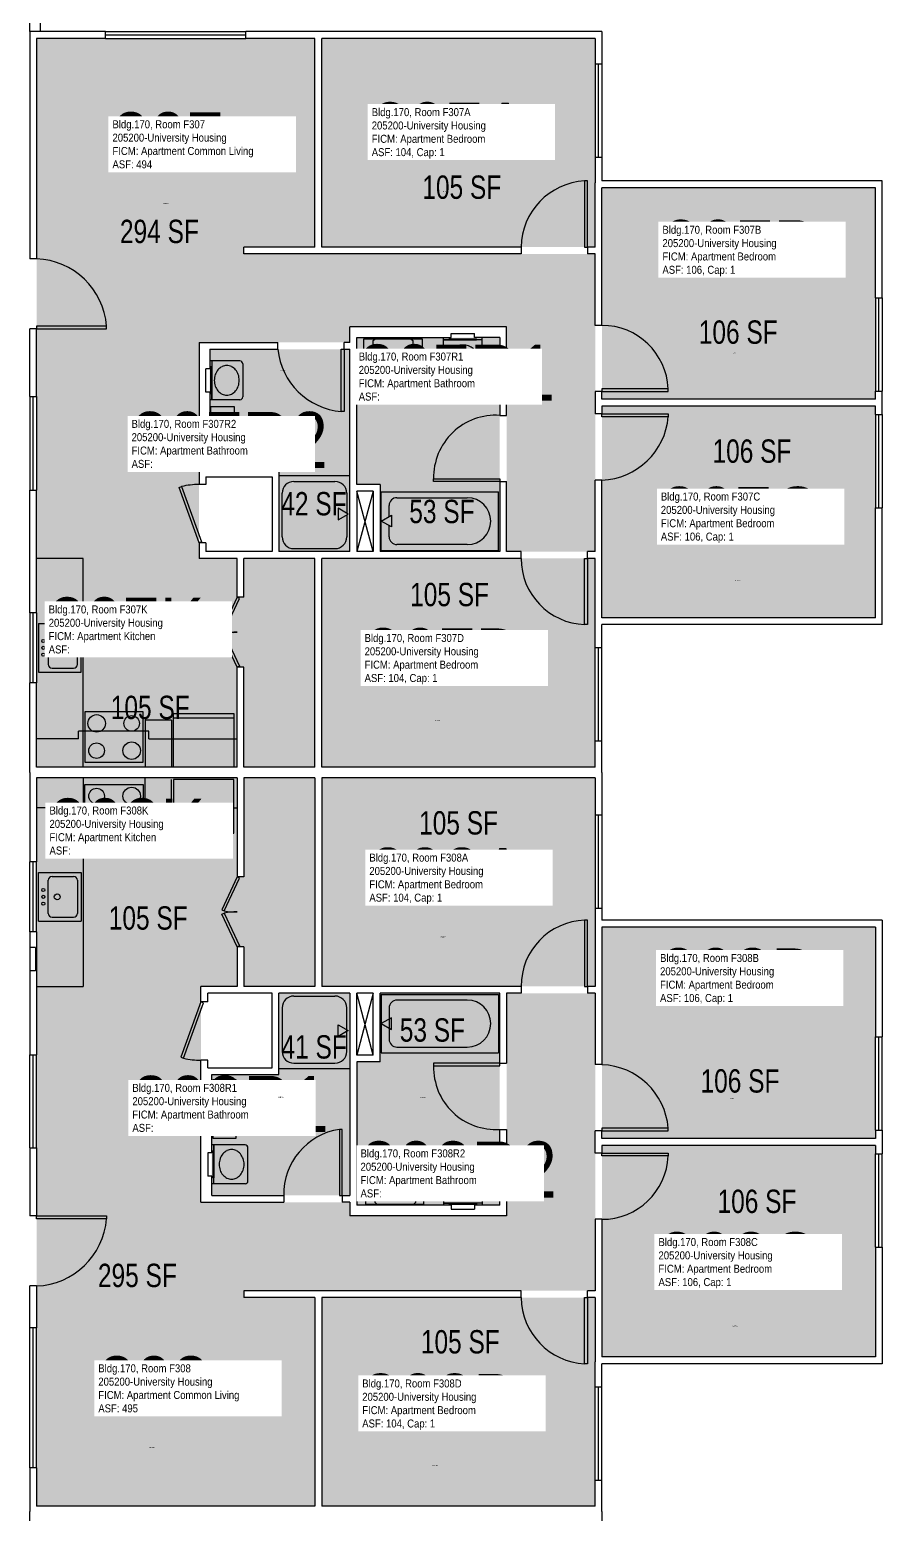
# Model space of a CAD drawing. Header units: inches. Extents: x -56 to 1185, y -144 to 3121.
# Drawn here: x 448 to 886, y 758 to 1521 of the extents above; entities that cross this region are included whole.
import ezdxf
from ezdxf.enums import TextEntityAlignment as Align

# ---------------------------------------------------------------- set-up
doc = ezdxf.new("R2010")
doc.units = ezdxf.units.IN
doc.header["$LTSCALE"] = 10
doc.header["$MEASUREMENT"] = 0
for name, color, linetype in [('A-DOOR', 2, 'CONTINUOUS'), ('A-FLOR', 3, 'CONTINUOUS'), ('A-GLAZ', 1, 'CONTINUOUS'), ('A-IDEN-RNUM', 7, 'CONTINUOUS'), ('A-IDEN-SNUM', 4, 'CONTINUOUS'), ('A-IDEN-VNUM', 4, 'CONTINUOUS'), ('A-WALL', 5, 'CONTINUOUS'), ('AREA-TEXT', 3, 'CONTINUOUS'), ('P-SANR-FIXT', 2, 'CONTINUOUS'), ('Rooms-Category-Color', 7, 'CONTINUOUS'), ('Rooms-College-Color', 7, 'CONTINUOUS'), ('Rooms-Department-Color', 7, 'CONTINUOUS'), ('Rooms-Division-Color', 7, 'CONTINUOUS'), ('Rooms-Information', 7, 'CONTINUOUS')]:
    doc.layers.add(name, color=color, linetype=linetype)
doc.styles.add('CP_AREA', font='arial.ttf', dxfattribs={"height": 15})
doc.styles.add('CP_ROOMSNUMBER', font='arial.ttf', dxfattribs={"height": 1})
doc.styles.add('CP_ROOMVNUMBER', font='arial.ttf', dxfattribs={"width": 0.85, "height": 0.075})

msp = doc.modelspace()

# ---------------------------------------------------------------- hatches: boundary and pattern name
at = {"layer": 'Rooms-Category-Color', "true_color": 0x728ef3}
for points in [[(738.01, 1252.5), (738.01, 1405.5), (557.51, 1405.5), (557.51, 1409), (594.01, 1409), (594.01, 1516.25), (451.01, 1516.25), (451.01, 1249), (534.51, 1249), (534.51, 1360), (612.01, 1360), (612.01, 1368), (692.51, 1368), (692.51, 1252.5)], [(597.51, 1409), (597.51, 1516.25), (738.01, 1516.25), (738.01, 1409)], [(741.51, 1439.5), (741.51, 1330.75), (882.01, 1330.75), (882.01, 1439.5)], [(689.01, 1252.5), (689.01, 1362.5), (615.51, 1362.5), (615.52, 1287), (627.51, 1287), (627.51, 1252.5)], [(612.01, 1252.5), (612.01, 1356.5), (540.01, 1356.5), (540.01, 1294.37), (575.51, 1294.37), (575.51, 1252.5)], [(741.51, 1327.25), (741.51, 1218.5), (882.01, 1218.5), (882.01, 1327.25)], [(594.01, 1141.75), (594.01, 1249), (557.51, 1249), (557.51, 1229), (554.01, 1229), (554.01, 1249), (451.01, 1249), (451.01, 1141.75), (554.01, 1141.75), (554.01, 1193), (557.51, 1193), (557.51, 1141.75)], [(738.01, 1249), (738.01, 1141.75), (597.51, 1141.75), (597.51, 1249)], [(594.01, 1136.25), (594.01, 1029), (557.51, 1029), (557.51, 1049.25), (554.01, 1049.25), (554.01, 1029), (451.01, 1029), (451.01, 1136.25), (554.01, 1136.25), (554.01, 1085.25), (557.51, 1085.25), (557.51, 1136.25)], [(738.02, 1029), (738.02, 1136.25), (597.52, 1136.25), (597.52, 1029)], [(741.52, 950.75), (741.52, 1059.5), (882.02, 1059.5), (882.02, 950.75)], [(738.01, 1025.5), (738.01, 872.5), (557.51, 872.5), (557.51, 869), (594.01, 869), (594.01, 761.75), (451.01, 761.75), (451.01, 1029), (535.52, 1029), (535.52, 918), (612.01, 918), (612.01, 911), (692.51, 910.99), (692.51, 1025.5)], [(612.01, 1025.5), (612.01, 921.5), (541.02, 921.5), (541.02, 983.62), (575.51, 983.62), (575.51, 1025.5)], [(689.01, 1025.5), (689.01, 916.62), (615.51, 916.5), (615.52, 990.12), (627.51, 990.12), (627.51, 1025.5)], [(741.52, 838.5), (741.52, 947.25), (882.02, 947.25), (882.02, 838.5)], [(597.52, 869), (597.52, 761.75), (738.02, 761.75), (738.02, 869)]]:
    msp.add_hatch(color=171, dxfattribs=at).paths.add_polyline_path(points)
at = {"layer": 'Rooms-College-Color', "true_color": 0xadadad}
for points in [[(738.01, 1252.5), (738.01, 1405.5), (557.51, 1405.5), (557.51, 1409), (594.01, 1409), (594.01, 1516.25), (451.01, 1516.25), (451.01, 1249), (534.51, 1249), (534.51, 1360), (612.01, 1360), (612.01, 1368), (692.51, 1368), (692.51, 1252.5)], [(597.51, 1409), (597.51, 1516.25), (738.01, 1516.25), (738.01, 1409)], [(741.51, 1439.5), (741.51, 1330.75), (882.01, 1330.75), (882.01, 1439.5)], [(689.01, 1252.5), (689.01, 1362.5), (615.51, 1362.5), (615.52, 1287), (627.51, 1287), (627.51, 1252.5)], [(612.01, 1252.5), (612.01, 1356.5), (540.01, 1356.5), (540.01, 1294.37), (575.51, 1294.37), (575.51, 1252.5)], [(741.51, 1327.25), (741.51, 1218.5), (882.01, 1218.5), (882.01, 1327.25)], [(594.01, 1141.75), (594.01, 1249), (557.51, 1249), (557.51, 1229), (554.01, 1229), (554.01, 1249), (451.01, 1249), (451.01, 1141.75), (554.01, 1141.75), (554.01, 1193), (557.51, 1193), (557.51, 1141.75)], [(738.01, 1249), (738.01, 1141.75), (597.51, 1141.75), (597.51, 1249)], [(594.01, 1136.25), (594.01, 1029), (557.51, 1029), (557.51, 1049.25), (554.01, 1049.25), (554.01, 1029), (451.01, 1029), (451.01, 1136.25), (554.01, 1136.25), (554.01, 1085.25), (557.51, 1085.25), (557.51, 1136.25)], [(738.02, 1029), (738.02, 1136.25), (597.52, 1136.25), (597.52, 1029)], [(741.52, 950.75), (741.52, 1059.5), (882.02, 1059.5), (882.02, 950.75)], [(738.01, 1025.5), (738.01, 872.5), (557.51, 872.5), (557.51, 869), (594.01, 869), (594.01, 761.75), (451.01, 761.75), (451.01, 1029), (535.52, 1029), (535.52, 918), (612.01, 918), (612.01, 911), (692.51, 910.99), (692.51, 1025.5)], [(612.01, 1025.5), (612.01, 921.5), (541.02, 921.5), (541.02, 983.62), (575.51, 983.62), (575.51, 1025.5)], [(689.01, 1025.5), (689.01, 916.62), (615.51, 916.5), (615.52, 990.12), (627.51, 990.12), (627.51, 1025.5)], [(741.52, 838.5), (741.52, 947.25), (882.02, 947.25), (882.02, 838.5)], [(597.52, 869), (597.52, 761.75), (738.02, 761.75), (738.02, 869)]]:
    msp.add_hatch(color=253, dxfattribs=at).paths.add_polyline_path(points)
at = {"layer": 'Rooms-Department-Color', "true_color": 0x604aed}
for points in [[(738.01, 1252.5), (738.01, 1405.5), (557.51, 1405.5), (557.51, 1409), (594.01, 1409), (594.01, 1516.25), (451.01, 1516.25), (451.01, 1249), (534.51, 1249), (534.51, 1360), (612.01, 1360), (612.01, 1368), (692.51, 1368), (692.51, 1252.5)], [(597.51, 1409), (597.51, 1516.25), (738.01, 1516.25), (738.01, 1409)], [(741.51, 1439.5), (741.51, 1330.75), (882.01, 1330.75), (882.01, 1439.5)], [(689.01, 1252.5), (689.01, 1362.5), (615.51, 1362.5), (615.52, 1287), (627.51, 1287), (627.51, 1252.5)], [(612.01, 1252.5), (612.01, 1356.5), (540.01, 1356.5), (540.01, 1294.37), (575.51, 1294.37), (575.51, 1252.5)], [(741.51, 1327.25), (741.51, 1218.5), (882.01, 1218.5), (882.01, 1327.25)], [(594.01, 1141.75), (594.01, 1249), (557.51, 1249), (557.51, 1229), (554.01, 1229), (554.01, 1249), (451.01, 1249), (451.01, 1141.75), (554.01, 1141.75), (554.01, 1193), (557.51, 1193), (557.51, 1141.75)], [(738.01, 1249), (738.01, 1141.75), (597.51, 1141.75), (597.51, 1249)], [(594.01, 1136.25), (594.01, 1029), (557.51, 1029), (557.51, 1049.25), (554.01, 1049.25), (554.01, 1029), (451.01, 1029), (451.01, 1136.25), (554.01, 1136.25), (554.01, 1085.25), (557.51, 1085.25), (557.51, 1136.25)], [(738.02, 1029), (738.02, 1136.25), (597.52, 1136.25), (597.52, 1029)], [(741.52, 950.75), (741.52, 1059.5), (882.02, 1059.5), (882.02, 950.75)], [(738.01, 1025.5), (738.01, 872.5), (557.51, 872.5), (557.51, 869), (594.01, 869), (594.01, 761.75), (451.01, 761.75), (451.01, 1029), (535.52, 1029), (535.52, 918), (612.01, 918), (612.01, 911), (692.51, 910.99), (692.51, 1025.5)], [(612.01, 1025.5), (612.01, 921.5), (541.02, 921.5), (541.02, 983.62), (575.51, 983.62), (575.51, 1025.5)], [(689.01, 1025.5), (689.01, 916.62), (615.51, 916.5), (615.52, 990.12), (627.51, 990.12), (627.51, 1025.5)], [(741.52, 838.5), (741.52, 947.25), (882.02, 947.25), (882.02, 838.5)], [(597.52, 869), (597.52, 761.75), (738.02, 761.75), (738.02, 869)]]:
    msp.add_hatch(color=173, dxfattribs=at).paths.add_polyline_path(points)
at = {"layer": 'Rooms-Division-Color', "true_color": 0x604aed}
for points in [[(738.01, 1252.5), (738.01, 1405.5), (557.51, 1405.5), (557.51, 1409), (594.01, 1409), (594.01, 1516.25), (451.01, 1516.25), (451.01, 1249), (534.51, 1249), (534.51, 1360), (612.01, 1360), (612.01, 1368), (692.51, 1368), (692.51, 1252.5)], [(597.51, 1409), (597.51, 1516.25), (738.01, 1516.25), (738.01, 1409)], [(741.51, 1439.5), (741.51, 1330.75), (882.01, 1330.75), (882.01, 1439.5)], [(689.01, 1252.5), (689.01, 1362.5), (615.51, 1362.5), (615.52, 1287), (627.51, 1287), (627.51, 1252.5)], [(612.01, 1252.5), (612.01, 1356.5), (540.01, 1356.5), (540.01, 1294.37), (575.51, 1294.37), (575.51, 1252.5)], [(741.51, 1327.25), (741.51, 1218.5), (882.01, 1218.5), (882.01, 1327.25)], [(594.01, 1141.75), (594.01, 1249), (557.51, 1249), (557.51, 1229), (554.01, 1229), (554.01, 1249), (451.01, 1249), (451.01, 1141.75), (554.01, 1141.75), (554.01, 1193), (557.51, 1193), (557.51, 1141.75)], [(738.01, 1249), (738.01, 1141.75), (597.51, 1141.75), (597.51, 1249)], [(594.01, 1136.25), (594.01, 1029), (557.51, 1029), (557.51, 1049.25), (554.01, 1049.25), (554.01, 1029), (451.01, 1029), (451.01, 1136.25), (554.01, 1136.25), (554.01, 1085.25), (557.51, 1085.25), (557.51, 1136.25)], [(738.02, 1029), (738.02, 1136.25), (597.52, 1136.25), (597.52, 1029)], [(741.52, 950.75), (741.52, 1059.5), (882.02, 1059.5), (882.02, 950.75)], [(738.01, 1025.5), (738.01, 872.5), (557.51, 872.5), (557.51, 869), (594.01, 869), (594.01, 761.75), (451.01, 761.75), (451.01, 1029), (535.52, 1029), (535.52, 918), (612.01, 918), (612.01, 911), (692.51, 910.99), (692.51, 1025.5)], [(612.01, 1025.5), (612.01, 921.5), (541.02, 921.5), (541.02, 983.62), (575.51, 983.62), (575.51, 1025.5)], [(689.01, 1025.5), (689.01, 916.62), (615.51, 916.5), (615.52, 990.12), (627.51, 990.12), (627.51, 1025.5)], [(741.52, 838.5), (741.52, 947.25), (882.02, 947.25), (882.02, 838.5)], [(597.52, 869), (597.52, 761.75), (738.02, 761.75), (738.02, 869)]]:
    msp.add_hatch(color=173, dxfattribs=at).paths.add_polyline_path(points)

# ---------------------------------------------------------------- linework, layer by layer
at = {"layer": 'A-DOOR'}
for p, q in [((732.6, 1443), (732.6, 1409)), ((734.01, 1443), (732.6, 1443)), ((734.01, 1409), (734.01, 1443)), ((732.6, 1409), (734.01, 1409)), ((487.01, 1368.41), (451.01, 1368.41)), ((451.01, 1368.41), (451.01, 1367)), ((451.01, 1367), (487.01, 1367)), ((487.01, 1367), (487.01, 1368.41)), ((607.6, 1324.5), (607.6, 1356.5)), ((607.6, 1356.5), (609.01, 1356.5)), ((609.01, 1356.5), (609.01, 1324.5)), ((775.51, 1336.16), (741.51, 1336.16)), ((741.51, 1336.16), (741.51, 1334.75)), ((775.51, 1334.75), (775.51, 1336.16)), ((741.51, 1334.75), (775.51, 1334.75)), ((609.01, 1324.5), (607.6, 1324.5)), ((741.51, 1323.25), (775.51, 1323.25)), ((741.51, 1321.83), (741.51, 1323.25)), ((775.51, 1321.83), (741.51, 1321.83)), ((775.51, 1323.25), (775.51, 1321.83)), ((655.01, 1289.91), (689.01, 1289.91)), ((655.01, 1288.5), (655.01, 1289.91)), ((689.01, 1289.91), (689.01, 1288.5)), ((524.21, 1285.48), (525.54, 1285.96)), ((534.51, 1257), (524.21, 1285.48)), ((525.54, 1285.96), (535.84, 1257.48)), ((689.01, 1288.5), (655.01, 1288.5)), ((535.84, 1257.48), (534.51, 1257)), ((732.6, 1215), (732.6, 1249)), ((732.6, 1249), (734.01, 1249)), ((734.01, 1249), (734.01, 1215)), ((554.01, 1229), (546.13, 1212.15)), ((555.29, 1228.4), (554.01, 1229)), ((547.41, 1211.55), (555.29, 1228.4)), ((734.01, 1215), (732.6, 1215)), ((546.13, 1212.15), (547.41, 1211.55)), ((546.13, 1209.84), (547.41, 1210.44)), ((554.01, 1193), (546.13, 1209.84)), ((547.41, 1210.44), (555.29, 1193.6)), ((555.29, 1193.6), (554.01, 1193)), ((554.01, 1085.25), (546.13, 1068.4)), ((547.41, 1067.8), (555.29, 1084.65)), ((555.29, 1084.65), (554.01, 1085.25)), ((546.13, 1068.4), (547.41, 1067.8)), ((546.13, 1066.09), (547.41, 1066.69)), ((554.01, 1049.25), (546.13, 1066.09)), ((547.41, 1066.69), (555.29, 1049.85)), ((732.6, 1063), (732.6, 1029)), ((734.01, 1063), (732.6, 1063)), ((734.01, 1029), (734.01, 1063)), ((555.29, 1049.85), (554.01, 1049.25)), ((732.6, 1029), (734.01, 1029)), ((535.51, 1021), (525.21, 992.52)), ((526.54, 992.04), (536.84, 1020.52)), ((536.84, 1020.52), (535.51, 1021)), ((525.21, 992.52), (526.54, 992.04)), ((655.01, 989.5), (655.01, 988.08)), ((689.01, 989.5), (655.01, 989.5)), ((655.01, 988.08), (689.01, 988.08)), ((689.01, 988.08), (689.01, 989.5)), ((606.6, 955.5), (606.6, 921.5)), ((608.01, 955.5), (606.6, 955.5)), ((608.01, 921.5), (608.01, 955.5)), ((775.51, 956.16), (741.51, 956.16)), ((741.51, 956.16), (741.51, 954.75)), ((741.51, 954.75), (775.51, 954.75)), ((775.51, 954.75), (775.51, 956.16)), ((741.51, 943.25), (775.51, 943.25)), ((741.51, 941.83), (741.51, 943.25)), ((775.51, 941.83), (741.51, 941.83)), ((775.51, 943.25), (775.51, 941.83)), ((606.6, 921.5), (608.01, 921.5)), ((451.01, 911), (487.01, 911)), ((451.01, 909.58), (451.01, 911)), ((487.01, 909.58), (451.01, 909.58)), ((487.01, 911), (487.01, 909.58)), ((732.6, 835), (732.6, 869)), ((732.6, 869), (734.01, 869)), ((734.01, 869), (734.01, 835)), ((734.01, 835), (732.6, 835))]:
    msp.add_line(p, q, dxfattribs=at)
for centre, radius, start, end in [((734.39, 1408.66), 34.38, 92.99623, 179.44152), ((449.54, 1365.43), 37.6, 4.55195, 87.74769), ((741.56, 1334.77), 33.98, 2.35506, 90.08269), ((610.4, 1359.94), 35.55, 185.55223, 265.48276), ((686.89, 1290.68), 31.88, 86.17917, 181.38308), ((740.19, 1324.66), 35.43, 272.13458, 355.42767), ((535.44, 1240.46), 46.56, 91.13665, 102.26972), ((733.78, 1248.74), 33.77, 179.56724, 267.99501), ((552.85, 1236.67), 25.7, 257.79511, 272.60034), ((552.85, 1185.32), 25.7, 87.39966, 102.20489), ((552.85, 1092.92), 25.7, 257.79511, 272.60034), ((552.85, 1041.57), 25.7, 87.39966, 102.20489), ((733.78, 1029.25), 33.77, 92.00499, 180.43276), ((536.44, 1037.53), 46.56, 257.73028, 268.86335), ((686.89, 987.31), 31.88, 178.61692, 273.82083), ((740.19, 953.34), 35.43, 4.57233, 87.86542), ((611.86, 922.06), 33.85, 98.94866, 180.94473), ((741.56, 943.23), 33.98, 269.91731, 357.64494), ((449.54, 912.56), 37.6, 272.25231, 355.44805), ((734.39, 869.33), 34.38, 180.55848, 267.00377)]:
    msp.add_arc(centre, radius, start, end, dxfattribs=at)
at = {"layer": 'A-FLOR'}
for p, q in [((624.01, 1283.5), (615.51, 1252.5)), ((624.01, 1252.49), (615.51, 1283.5)), ((624.01, 1025.51), (615.51, 993.62)), ((624.01, 993.62), (615.51, 1025.5))]:
    msp.add_line(p, q, dxfattribs=at)
at = {"layer": 'A-GLAZ'}
for p, q in [((486.51, 1519.75), (558.51, 1519.75)), ((558.51, 1518), (486.51, 1518)), ((486.51, 1516.25), (558.51, 1516.25)), ((738.01, 1503), (738.01, 1455)), ((739.76, 1455), (739.76, 1503)), ((741.51, 1503), (741.51, 1455)), ((882.01, 1383), (882.01, 1335)), ((883.76, 1335), (883.76, 1383)), ((885.51, 1383), (885.51, 1335)), ((447.51, 1332.12), (447.51, 1284.12)), ((449.26, 1284.12), (449.26, 1332.12)), ((451.01, 1332.12), (451.01, 1284.12)), ((882.01, 1323), (882.01, 1275)), ((883.76, 1275), (883.76, 1323)), ((885.51, 1323), (885.51, 1275)), ((447.51, 1221), (447.51, 1185)), ((449.26, 1185), (449.26, 1221)), ((451.01, 1221), (451.01, 1185)), ((738.01, 1155), (738.01, 1203)), ((739.76, 1155), (739.76, 1203)), ((741.51, 1155), (741.51, 1203)), ((738.01, 1117), (738.01, 1069)), ((739.76, 1069), (739.76, 1117)), ((741.51, 1117), (741.51, 1069)), ((447.51, 1057), (447.51, 1093)), ((449.26, 1057), (449.26, 1093)), ((451.01, 1057), (451.01, 1093)), ((882.01, 955), (882.01, 1003)), ((883.76, 955), (883.76, 1003)), ((885.51, 955), (885.51, 1003)), ((447.51, 946), (447.51, 993.75)), ((449.26, 946), (449.26, 993.75)), ((451.01, 946), (451.01, 993.75)), ((882.01, 895), (882.01, 943)), ((883.76, 895), (883.76, 943)), ((885.51, 895), (885.51, 943)), ((447.51, 781.5), (447.51, 853.5)), ((449.26, 781.5), (449.26, 853.5)), ((451.01, 781.5), (451.01, 853.5)), ((738.01, 775), (738.01, 823)), ((739.76, 775), (739.76, 823)), ((741.51, 775), (741.51, 823))]:
    msp.add_line(p, q, dxfattribs=at)
at = {"layer": 'A-WALL'}
for p, q in [((447.51, 1519.75), (447.51, 1550)), ((453.01, 1519.75), (453.01, 1550)), ((486.51, 1519.75), (447.51, 1519.75)), ((447.51, 1519.75), (447.51, 1403)), ((486.51, 1516.25), (486.51, 1519.75)), ((741.51, 1519.75), (558.51, 1519.75)), ((558.51, 1516.25), (558.51, 1519.75)), ((741.51, 1519.75), (741.51, 1503)), ((486.51, 1516.25), (451.01, 1516.25)), ((451.01, 1516.25), (451.01, 1403)), ((594.01, 1516.25), (558.51, 1516.25)), ((594.01, 1409), (594.01, 1516.25)), ((738.01, 1516.25), (597.51, 1516.25)), ((597.51, 1409), (597.51, 1516.25)), ((738.01, 1516.25), (738.01, 1503)), ((741.51, 1503), (738.01, 1503)), ((738.01, 1455), (738.01, 1442)), ((741.51, 1455), (738.01, 1455)), ((741.51, 1455), (741.51, 1443)), ((885.51, 1443), (741.51, 1443)), ((885.51, 1383), (885.51, 1443)), ((738.01, 1409), (738.01, 1442)), ((882.01, 1439.5), (741.51, 1439.5)), ((741.51, 1368.75), (741.51, 1439.5)), ((882.01, 1383), (882.01, 1439.5)), ((594.01, 1409), (557.51, 1409)), ((557.51, 1405.5), (557.51, 1409)), ((700.01, 1405.5), (557.51, 1405.5)), ((700.01, 1409), (597.51, 1409)), ((700.01, 1409), (700.01, 1405.5)), ((738.01, 1409), (734.01, 1409)), ((734.01, 1409), (734.01, 1405.5)), ((738.01, 1405.5), (734.01, 1405.5)), ((738.01, 1368.75), (738.01, 1405.5)), ((451.01, 1403), (447.51, 1403)), ((882.01, 1383), (885.51, 1383)), ((451.01, 1367), (447.51, 1367)), ((447.51, 1332.12), (447.51, 1367)), ((451.01, 1332.12), (451.01, 1367)), ((612.01, 1360), (612.01, 1368)), ((692.51, 1368), (612.01, 1368)), ((692.51, 1322.5), (692.51, 1368)), ((741.51, 1368.75), (738.01, 1368.75)), ((534.51, 1360), (534.51, 1287)), ((534.51, 1360), (575.01, 1360)), ((575.01, 1356.5), (575.01, 1360)), ((612.01, 1360), (609.01, 1360)), ((609.01, 1356.5), (609.01, 1360)), ((615.51, 1362.5), (664.01, 1362.5)), ((615.51, 1287), (615.51, 1362.5)), ((664.01, 1362.5), (664.01, 1364.5)), ((664.01, 1364.5), (676.01, 1364.5)), ((676.01, 1362.5), (676.01, 1364.5)), ((689.01, 1362.5), (676.01, 1362.5)), ((689.01, 1362.5), (689.01, 1322.5)), ((540.01, 1356.5), (540.01, 1346.5)), ((540.01, 1356.5), (575.01, 1356.5)), ((609.01, 1356.5), (612.01, 1356.5)), ((612.01, 1252.5), (612.01, 1356.5)), ((540.01, 1346.5), (538.01, 1346.5)), ((538.01, 1334.5), (538.01, 1346.5)), ((447.51, 1332.12), (451.01, 1332.12)), ((540.01, 1334.5), (538.01, 1334.5)), ((540.01, 1334.5), (540.01, 1294.37)), ((741.51, 1334.75), (738.01, 1334.75)), ((738.01, 1334.75), (738.01, 1323.25)), ((741.51, 1330.75), (741.51, 1334.75)), ((882.01, 1330.75), (741.51, 1330.75)), ((882.01, 1330.75), (882.01, 1335)), ((882.01, 1335), (885.51, 1335)), ((885.51, 1323), (885.51, 1335)), ((689.01, 1322.5), (692.51, 1322.5)), ((741.51, 1323.25), (738.01, 1323.25)), ((741.51, 1327.25), (741.51, 1323.25)), ((882.01, 1327.25), (741.51, 1327.25)), ((882.01, 1323), (882.01, 1327.25)), ((882.01, 1323), (885.51, 1323)), ((538.01, 1290.87), (538.01, 1287)), ((538.01, 1290.87), (572.01, 1290.87)), ((540.01, 1294.37), (575.51, 1294.37)), ((572.01, 1290.87), (572.01, 1252.5)), ((575.51, 1294.37), (575.51, 1252.5)), ((447.51, 1284.12), (451.01, 1284.12)), ((447.51, 1221), (447.51, 1284.12)), ((451.01, 1249), (451.01, 1284.12)), ((538.01, 1287), (534.51, 1287)), ((627.51, 1287), (615.51, 1287)), ((624.01, 1283.5), (615.51, 1283.5)), ((615.51, 1283.5), (615.51, 1252.5)), ((624.01, 1283.5), (624.01, 1252.5)), ((627.51, 1287), (627.51, 1252.5)), ((689.01, 1288.5), (692.51, 1288.5)), ((689.01, 1288.5), (689.01, 1252.5)), ((692.51, 1252.5), (692.51, 1288.5)), ((741.51, 1289.25), (738.01, 1289.25)), ((738.01, 1252.5), (738.01, 1289.25)), ((741.51, 1218.5), (741.51, 1289.25)), ((882.01, 1218.5), (882.01, 1275)), ((882.01, 1275), (885.51, 1275)), ((885.51, 1215), (885.51, 1275)), ((534.51, 1257), (534.51, 1249)), ((538.01, 1257), (534.51, 1257)), ((538.01, 1257), (538.01, 1252.5)), ((572.01, 1252.5), (538.01, 1252.5)), ((612.01, 1252.5), (575.51, 1252.5)), ((624.01, 1252.5), (615.51, 1252.5)), ((689.01, 1252.5), (627.51, 1252.5)), ((700.01, 1252.5), (692.51, 1252.5)), ((700.01, 1249), (700.01, 1252.5)), ((734.01, 1249), (734.01, 1252.5)), ((738.01, 1252.5), (734.01, 1252.5)), ((453.01, 1249), (451.01, 1249)), ((451.01, 1221), (451.01, 1249)), ((554.01, 1249), (534.51, 1249)), ((554.01, 1229), (554.01, 1249)), ((594.01, 1249), (557.51, 1249)), ((557.51, 1229), (557.51, 1249)), ((594.01, 1141.75), (594.01, 1249)), ((597.51, 1141.75), (597.51, 1249)), ((700.01, 1249), (597.51, 1249)), ((738.01, 1249), (734.01, 1249)), ((738.01, 1214), (738.01, 1249)), ((557.51, 1229), (554.01, 1229)), ((451.01, 1221), (447.51, 1221)), ((738.01, 1203), (738.01, 1216)), ((882.01, 1218.5), (741.51, 1218.5)), ((741.51, 1203), (741.51, 1215)), ((885.51, 1215), (741.51, 1215)), ((741.51, 1203), (738.01, 1203)), ((557.51, 1193), (554.01, 1193)), ((554.01, 1141.75), (554.01, 1193)), ((557.51, 1141.75), (557.51, 1193)), ((451.01, 1185), (447.51, 1185)), ((447.51, 1139), (447.51, 1185)), ((451.01, 1141.75), (451.01, 1185)), ((741.51, 1155), (738.01, 1155)), ((738.01, 1141.75), (738.01, 1155)), ((741.51, 1139), (741.51, 1155)), ((447.51, 1139), (447.51, 1093)), ((554.01, 1141.75), (451.01, 1141.75)), ((594.01, 1141.75), (557.51, 1141.75)), ((738.01, 1141.75), (597.51, 1141.75)), ((741.51, 1139), (741.51, 1117)), ((554.01, 1136.25), (451.01, 1136.25)), ((451.01, 1136.25), (451.01, 1093)), ((554.01, 1136.25), (554.01, 1085.25)), ((594.01, 1136.25), (557.51, 1136.25)), ((557.51, 1136.25), (557.51, 1085.25)), ((594.01, 1136.25), (594.01, 1029)), ((738.01, 1136.25), (597.51, 1136.25)), ((597.51, 1136.25), (597.51, 1029)), ((738.01, 1136.25), (738.01, 1117)), ((741.51, 1117), (738.01, 1117)), ((451.01, 1093), (447.51, 1093)), ((557.51, 1085.25), (554.01, 1085.25)), ((738.01, 1069), (738.01, 1064)), ((741.51, 1069), (738.01, 1069)), ((741.51, 1069), (741.51, 1063)), ((738.01, 1064), (738.01, 1029)), ((885.51, 1063), (741.51, 1063)), ((885.51, 1063), (885.51, 1003)), ((451.01, 1057), (447.51, 1057)), ((447.51, 1057), (447.51, 1049)), ((451.01, 1057), (451.01, 1029)), ((882.01, 1059.5), (741.51, 1059.5)), ((741.51, 1059.5), (741.51, 988.75)), ((882.01, 1059.5), (882.01, 1003)), ((447.51, 1049), (447.51, 1037)), ((450.51, 1049), (447.51, 1049)), ((450.51, 1049), (450.51, 1037)), ((557.51, 1049.25), (554.01, 1049.25)), ((554.01, 1049.25), (554.01, 1029)), ((557.51, 1049.25), (557.51, 1029)), ((447.51, 1037), (447.51, 993.75)), ((450.51, 1037), (447.51, 1037)), ((451.01, 1029), (451.01, 993.75)), ((535.51, 1021), (535.51, 1029)), ((554.01, 1029), (535.51, 1029)), ((539.01, 1021), (539.01, 1025.5)), ((572.01, 1025.5), (539.01, 1025.5)), ((594.01, 1029), (557.51, 1029)), ((572.01, 987.12), (572.01, 1025.5)), ((575.51, 983.62), (575.51, 1025.5)), ((612.01, 1025.5), (575.51, 1025.5)), ((700.01, 1029), (597.51, 1029)), ((612.01, 1025.5), (612.01, 921.5)), ((615.51, 993.62), (615.51, 1025.5)), ((624.01, 1025.5), (615.51, 1025.5)), ((624.01, 993.62), (624.01, 1025.5)), ((627.51, 990.12), (627.51, 1025.5)), ((689.01, 1025.5), (627.51, 1025.5)), ((689.01, 989.5), (689.01, 1025.5)), ((692.51, 1025.5), (692.51, 989.5)), ((700.01, 1025.5), (692.51, 1025.5)), ((700.01, 1029), (700.01, 1025.5)), ((734.01, 1029), (734.01, 1025.5)), ((738.01, 1029), (734.01, 1029)), ((738.01, 1025.5), (734.01, 1025.5)), ((738.01, 1025.5), (738.01, 988.75)), ((539.01, 1021), (535.51, 1021)), ((882.01, 1003), (885.51, 1003)), ((447.51, 993.75), (451.01, 993.75)), ((624.01, 993.62), (615.51, 993.62)), ((535.51, 918), (535.51, 991)), ((539.01, 991), (535.51, 991)), ((539.01, 987.12), (539.01, 991)), ((539.01, 987.12), (572.01, 987.12)), ((627.51, 990.12), (615.51, 990.12)), ((615.51, 990.12), (615.51, 916.5)), ((689.01, 989.5), (692.51, 989.5)), ((741.51, 988.75), (738.01, 988.75)), ((541.01, 943.5), (541.01, 983.62)), ((541.01, 983.62), (575.51, 983.62)), ((689.01, 955.5), (692.51, 955.5)), ((689.01, 916.5), (689.01, 955.5)), ((692.51, 955.5), (692.51, 911)), ((741.51, 954.75), (738.01, 954.75)), ((738.01, 943.25), (738.01, 954.75)), ((741.51, 950.75), (741.51, 954.75)), ((882.01, 955), (882.01, 950.75)), ((882.01, 955), (885.51, 955)), ((885.51, 955), (885.51, 943)), ((882.01, 950.75), (741.51, 950.75)), ((741.51, 947.25), (741.51, 943.25)), ((882.01, 947.25), (741.51, 947.25)), ((882.01, 947.25), (882.01, 943)), ((447.51, 946), (451.01, 946)), ((447.51, 946), (447.51, 911)), ((451.01, 946), (451.01, 911)), ((539.01, 943.5), (539.01, 931.5)), ((541.01, 943.5), (539.01, 943.5)), ((741.51, 943.25), (738.01, 943.25)), ((882.01, 943), (885.51, 943)), ((541.01, 931.5), (539.01, 931.5)), ((541.01, 921.5), (541.01, 931.5)), ((535.51, 918), (578.01, 918)), ((541.01, 921.5), (578.01, 921.5)), ((578.01, 921.5), (578.01, 918)), ((608.01, 921.5), (608.01, 918)), ((608.01, 921.5), (612.01, 921.5)), ((612.01, 918), (608.01, 918)), ((612.01, 918), (612.01, 911)), ((664.01, 916.5), (615.51, 916.5)), ((664.01, 916.5), (664.01, 914.5)), ((689.01, 916.5), (676.01, 916.5)), ((676.01, 916.5), (676.01, 914.5)), ((451.01, 911), (447.51, 911)), ((692.51, 911), (612.01, 911)), ((664.01, 914.5), (676.01, 914.5)), ((741.51, 909.25), (738.01, 909.25)), ((738.01, 909.25), (738.01, 872.5)), ((741.51, 909.25), (741.51, 838.5)), ((882.01, 895), (882.01, 838.5)), ((882.01, 895), (885.51, 895)), ((885.51, 895), (885.51, 835)), ((447.51, 853.5), (447.51, 875)), ((451.01, 875), (447.51, 875)), ((451.01, 875), (451.01, 853.5)), ((557.51, 872.5), (557.51, 869)), ((700.01, 872.5), (557.51, 872.5)), ((700.01, 869), (700.01, 872.5)), ((738.01, 872.5), (734.01, 872.5)), ((734.01, 869), (734.01, 872.5)), ((594.01, 869), (557.51, 869)), ((594.01, 869), (594.01, 761.75)), ((597.51, 869), (597.51, 761.75)), ((700.01, 869), (597.51, 869)), ((738.01, 869), (734.01, 869)), ((738.01, 869), (738.01, 836)), ((451.01, 853.5), (447.51, 853.5)), ((738.01, 823), (738.01, 836)), ((882.01, 838.5), (741.51, 838.5)), ((741.51, 823), (741.51, 835)), ((885.51, 835), (741.51, 835)), ((741.51, 823), (738.01, 823)), ((447.51, 781.5), (447.51, 759)), ((451.01, 781.5), (447.51, 781.5)), ((451.01, 781.5), (451.01, 761.75)), ((738.01, 761.75), (738.01, 775)), ((741.51, 775), (738.01, 775)), ((741.51, 759), (741.51, 775)), ((447.51, 736.5), (447.51, 759)), ((594.01, 761.75), (451.01, 761.75)), ((738.01, 761.75), (597.51, 761.75)), ((741.51, 759), (741.51, 743))]:
    msp.add_line(p, q, dxfattribs=at)
at = {"layer": 'P-SANR-FIXT'}
for p, q in [((619.14, 1361.87), (649.14, 1361.87)), ((619.14, 1349.87), (619.14, 1361.87)), ((623.95, 1360.9), (624.92, 1361.87)), ((623.95, 1354.28), (623.95, 1360.9)), ((624.92, 1361.87), (643.35, 1361.87)), ((643.35, 1361.87), (644.32, 1360.9)), ((644.32, 1360.9), (644.32, 1354.11)), ((649.14, 1361.87), (649.14, 1349.87)), ((660.01, 1345.37), (660.01, 1362.5)), ((680.01, 1361.37), (660.01, 1361.37)), ((660.01, 1361.37), (677.01, 1361.37)), ((663.01, 1361.37), (663.01, 1361.87)), ((663.01, 1361.87), (677.01, 1361.87)), ((677.01, 1361.37), (677.01, 1361.87)), ((680.01, 1345.37), (680.01, 1362.5)), ((624.92, 1353.14), (624.07, 1353.99)), ((628.32, 1353.14), (624.92, 1353.14)), ((631.71, 1354.11), (628.32, 1353.14)), ((636.56, 1354.11), (631.71, 1354.11)), ((639.96, 1353.14), (636.56, 1354.11)), ((643.19, 1353.14), (639.96, 1353.14)), ((644.32, 1354.11), (643.47, 1353.26)), ((555.51, 1350.5), (540.01, 1350.5)), ((540.64, 1333.5), (540.64, 1347.5)), ((541.14, 1347.5), (540.64, 1347.5)), ((541.14, 1350.5), (541.14, 1330.5)), ((541.14, 1330.5), (541.14, 1347.5)), ((557.01, 1349), (557.01, 1332)), ((649.14, 1349.87), (619.14, 1349.87)), ((678.51, 1343.87), (661.51, 1343.87)), ((555.51, 1330.5), (540.01, 1330.5)), ((541.14, 1333.5), (540.64, 1333.5)), ((540.61, 1327), (552.61, 1327)), ((540.61, 1297), (540.61, 1327)), ((540.61, 1321.5), (541.61, 1322.5)), ((540.61, 1302.5), (540.61, 1321.5)), ((541.61, 1322.5), (548.61, 1322.5)), ((548.61, 1322.5), (549.49, 1321.62)), ((549.61, 1321.32), (549.61, 1318)), ((552.61, 1327), (552.61, 1297)), ((549.61, 1318), (548.61, 1314.5)), ((548.61, 1314.5), (548.61, 1309.56)), ((548.63, 1309.44), (549.61, 1306)), ((549.61, 1306), (549.61, 1302.5)), ((541.61, 1301.5), (540.61, 1302.5)), ((548.61, 1301.5), (541.61, 1301.5)), ((549.61, 1302.5), (548.61, 1301.5)), ((552.61, 1297), (540.61, 1297)), ((612.01, 1291.37), (575.51, 1291.37)), ((577.18, 1260), (577.18, 1282.5)), ((583.18, 1288.5), (604.35, 1288.5)), ((610.35, 1282.5), (610.35, 1272.19)), ((628.14, 1253.12), (628.14, 1283.12)), ((628.14, 1283.12), (688.39, 1283.12)), ((688.39, 1253.12), (688.39, 1283.12)), ((611.12, 1271.75), (605.92, 1274.75)), ((605.92, 1274.75), (605.92, 1268.75)), ((632.15, 1270.44), (632.15, 1276.16)), ((636.17, 1280.17), (672.32, 1280.17)), ((605.92, 1268.75), (611.12, 1271.75)), ((610.35, 1271.3), (610.35, 1260)), ((628.14, 1268.12), (633.33, 1271.12)), ((633.33, 1265.12), (628.14, 1268.12)), ((633.33, 1271.12), (633.33, 1265.12)), ((632.15, 1260.09), (632.15, 1265.8)), ((583.18, 1254), (604.35, 1254)), ((628.14, 1253.12), (688.39, 1253.12)), ((672.32, 1256.07), (636.17, 1256.07)), ((475.01, 1249), (451.01, 1249)), ((475.01, 1141.75), (475.01, 1249)), ((452.01, 1215.5), (452.01, 1190.5)), ((452.01, 1215.5), (474.01, 1215.5)), ((459.01, 1213.5), (470.01, 1213.5)), ((474.01, 1190.5), (474.01, 1215.5)), ((457.01, 1211.5), (457.01, 1194.5)), ((472.01, 1194.5), (472.01, 1211.5)), ((452.01, 1190.5), (474.01, 1190.5)), ((459.01, 1192.5), (470.01, 1192.5)), ((505.88, 1170.16), (475.88, 1170.16)), ((475.88, 1170.16), (475.88, 1144.16)), ((505.88, 1144.16), (505.88, 1170.16)), ((521.39, 1141.75), (521.39, 1169.25)), ((521.39, 1169.25), (552.39, 1169.25)), ((552.39, 1169.25), (552.39, 1141.75)), ((472.64, 1156.16), (472.64, 1160.16)), ((508.64, 1160.16), (472.64, 1160.16)), ((520.39, 1165.75), (506.88, 1165.75)), ((506.88, 1165.75), (506.88, 1141.75)), ((508.64, 1156.16), (508.64, 1160.16)), ((520.39, 1165.75), (520.39, 1141.75)), ((521.39, 1167), (552.39, 1167)), ((472.64, 1156.16), (451.01, 1156.16)), ((508.64, 1156.16), (554.01, 1156.16)), ((475.88, 1144.16), (505.88, 1144.16)), ((552.39, 1141.75), (521.39, 1141.75)), ((475.01, 1136.25), (475.01, 1029)), ((475.88, 1106.83), (475.88, 1132.83)), ((475.88, 1132.83), (505.88, 1132.83)), ((505.88, 1132.83), (505.88, 1106.83)), ((506.88, 1111.25), (506.88, 1136.25)), ((520.39, 1111.25), (520.39, 1135.25)), ((521.39, 1135.25), (521.39, 1107.75)), ((552.39, 1135.25), (521.39, 1135.25)), ((552.39, 1107.75), (552.39, 1135.25)), ((472.64, 1120.83), (451.01, 1120.83)), ((472.64, 1120.83), (472.64, 1116.83)), ((508.64, 1116.83), (472.64, 1116.83)), ((508.64, 1120.83), (508.64, 1116.83)), ((508.64, 1120.83), (554.01, 1120.83)), ((505.88, 1106.83), (475.88, 1106.83)), ((520.39, 1111.25), (506.88, 1111.25)), ((521.39, 1110), (552.39, 1110)), ((521.39, 1107.75), (552.39, 1107.75)), ((452.01, 1062.5), (452.01, 1087.5)), ((452.01, 1087.5), (474.01, 1087.5)), ((459.01, 1085.5), (470.01, 1085.5)), ((474.01, 1087.5), (474.01, 1062.5)), ((457.01, 1066.5), (457.01, 1083.5)), ((472.01, 1083.5), (472.01, 1066.5)), ((452.01, 1062.5), (474.01, 1062.5)), ((459.01, 1064.5), (470.01, 1064.5)), ((451.01, 1029), (475.01, 1029)), ((583.18, 1024), (604.35, 1024)), ((628.14, 1024.87), (628.14, 994.87)), ((628.14, 1024.87), (688.39, 1024.87)), ((688.39, 1024.87), (688.39, 994.87)), ((577.18, 1018), (577.18, 995.5)), ((610.35, 995.5), (610.35, 1018)), ((632.15, 1017.91), (632.15, 1001.84)), ((672.32, 1021.92), (636.17, 1021.92)), ((605.92, 1009.25), (611.12, 1006.25)), ((605.92, 1003.25), (605.92, 1009.25)), ((633.33, 1012.87), (628.14, 1009.87)), ((628.14, 1009.87), (633.33, 1006.87)), ((633.33, 1006.87), (633.33, 1012.87)), ((611.12, 1006.25), (605.92, 1003.25)), ((628.14, 994.87), (688.39, 994.87)), ((636.17, 997.82), (672.32, 997.82)), ((612.01, 986.62), (575.51, 986.62)), ((583.18, 989.5), (604.35, 989.5)), ((541.61, 981), (541.61, 951)), ((553.61, 981), (541.61, 981)), ((553.61, 951), (553.61, 981)), ((542.61, 976.5), (541.61, 975.5)), ((541.61, 975.5), (541.61, 956.5)), ((549.61, 976.5), (542.61, 976.5)), ((550.61, 975.5), (549.61, 976.5)), ((549.63, 968.55), (550.61, 972)), ((550.61, 972), (550.61, 975.5)), ((549.61, 963.5), (549.61, 968.44)), ((550.61, 960), (549.61, 963.5)), ((541.61, 956.5), (542.61, 955.5)), ((542.61, 955.5), (549.61, 955.5)), ((549.61, 955.5), (550.49, 956.38)), ((550.61, 956.67), (550.61, 960)), ((558.14, 947.5), (541.01, 947.5)), ((541.61, 951), (553.61, 951)), ((542.14, 927.5), (542.14, 947.5)), ((542.14, 947.5), (542.14, 930.5)), ((541.64, 944.5), (541.64, 930.5)), ((542.14, 944.5), (541.64, 944.5)), ((559.64, 929), (559.64, 946)), ((660.01, 933.62), (660.01, 916.5)), ((678.51, 935.12), (661.51, 935.12)), ((680.01, 933.62), (680.01, 916.5)), ((558.14, 927.5), (541.01, 927.5)), ((542.14, 930.5), (541.64, 930.5)), ((650.01, 929.12), (620.01, 929.12)), ((620.01, 929.12), (620.01, 917.12)), ((624.89, 924.95), (624.89, 918.12)), ((625.89, 926.12), (625.01, 925.25)), ((629.39, 926.12), (625.89, 926.12)), ((632.83, 925.14), (629.39, 926.12)), ((637.83, 925.12), (632.95, 925.12)), ((641.39, 926.12), (637.94, 925.14)), ((644.71, 926.12), (641.39, 926.12)), ((645.89, 925.12), (645.01, 926)), ((645.89, 918.12), (645.89, 925.12)), ((650.01, 917.12), (650.01, 929.12)), ((620.01, 917.12), (650.01, 917.12)), ((624.89, 918.12), (625.89, 917.12)), ((625.89, 917.12), (644.89, 917.12)), ((644.89, 917.12), (645.89, 918.12)), ((680.01, 917.62), (660.01, 917.62)), ((660.01, 917.62), (677.01, 917.62)), ((663.01, 917.62), (663.01, 917.12)), ((663.01, 917.12), (677.01, 917.12)), ((677.01, 917.62), (677.01, 917.12))]:
    msp.add_line(p, q, dxfattribs=at)
for centre, radius in [((454.51, 1206.5), 0.791), ((454.51, 1203), 0.791), ((454.51, 1199.5), 0.791), ((461.64, 1203), 1.5), ((481.88, 1164.16), 4.5), ((499.88, 1164.16), 4), ((481.88, 1150.16), 4), ((499.88, 1150.16), 4.5), ((481.88, 1126.83), 4), ((499.88, 1126.83), 4.5), ((481.88, 1112.83), 4.5), ((499.88, 1112.83), 4), ((454.51, 1078.5), 0.791), ((461.64, 1075), 1.5), ((454.51, 1075), 0.791), ((454.51, 1071.5), 0.791)]:
    msp.add_circle(centre, radius, dxfattribs=at)
for centre, radius, start, end in [((670.01, 1349.67), 9, 90, 109.22936), ((670.01, 1349.67), 9, 70.77064, 90), ((624.36, 1354.28), 0.406, 180, 225), ((636.01, 1345.25), 8.42, 116.70119, 140.52754), ((633.76, 1349.72), 3.41, 83.67156, 116.6954), ((634.51, 1349.72), 3.41, 63.3046, 96.32844), ((632.26, 1345.25), 8.42, 39.47246, 63.29881), ((643.19, 1353.55), 0.406, 270, 315), ((667.83, 1352.27), 5.42, 153.80841, 180), ((667.83, 1352.27), 5.42, 180, 206.19159), ((668.89, 1351.75), 6.59, 130.10091, 153.80841), ((669.57, 1350.94), 7.65, 109.22936, 130.10091), ((670.46, 1350.94), 7.65, 49.89909, 70.77064), ((671.14, 1351.75), 6.59, 26.19159, 49.89909), ((672.19, 1352.27), 5.42, 0, 26.19159), ((672.19, 1352.27), 5.42, 333.80841, 0), ((551.36, 1340.5), 9, 160.77064, 180), ((550.09, 1340.94), 7.65, 139.89909, 160.77064), ((549.27, 1341.62), 6.59, 116.19159, 139.89909), ((548.76, 1342.68), 5.42, 90, 116.19159), ((548.76, 1342.68), 5.42, 63.80841, 90), ((548.24, 1341.62), 6.59, 40.10091, 63.80841), ((547.43, 1340.94), 7.65, 19.22936, 40.10091), ((546.15, 1340.5), 9, 0, 19.22936), ((555.51, 1349), 1.5, 0, 90), ((634.45, 1344.22), 7.33, 175.79837, 201.03834), ((633.33, 1344.75), 6.19, 153.74869, 179.9158), ((637.2, 1344.27), 9.96, 140.52754, 161.16462), ((631.08, 1344.27), 9.96, 18.83538, 39.47246), ((634.94, 1344.75), 6.19, 0.0842, 26.25131), ((633.83, 1344.22), 7.33, 338.96166, 4.20163), ((661.51, 1345.37), 1.5, 180, 270), ((668.89, 1352.79), 6.59, 206.19159, 229.89909), ((669.57, 1353.6), 7.65, 229.89909, 250.77064), ((670.01, 1354.87), 9, 250.77064, 270), ((670.01, 1354.87), 9, 270, 289.22936), ((670.46, 1353.6), 7.65, 289.22936, 310.10091), ((671.14, 1352.79), 6.59, 310.10091, 333.80841), ((678.51, 1345.37), 1.5, 270, 0), ((551.36, 1340.5), 9, 180, 199.22936), ((550.09, 1340.05), 7.65, 199.22936, 220.10091), ((547.43, 1340.05), 7.65, 319.89909, 340.77064), ((546.15, 1340.5), 9, 340.77064, 0), ((637.95, 1345.12), 10.93, 198.83538, 219.47246), ((636.01, 1343.52), 8.42, 219.47246, 243.29881), ((634.04, 1339.03), 3.53, 239.07532, 271.53812), ((634.23, 1339.03), 3.53, 268.46188, 300.92468), ((632.26, 1343.52), 8.42, 296.70119, 320.52754), ((630.32, 1345.12), 10.93, 320.52754, 341.16462), ((549.27, 1339.37), 6.59, 220.10091, 243.80841), ((548.76, 1338.32), 5.42, 243.80841, 270), ((548.76, 1338.32), 5.42, 270, 296.19159), ((548.24, 1339.37), 6.59, 296.19159, 319.89909), ((555.51, 1332), 1.5, 270, 0), ((549.19, 1321.32), 0.418, 0, 45), ((556.45, 1312), 6.3, 153.29881, 180), ((557.86, 1311.29), 7.89, 129.47246, 153.29881), ((558.78, 1310.17), 9.33, 108.83538, 129.47246), ((559.38, 1308.42), 11.18, 90, 108.83538), ((559.38, 1308.42), 11.18, 71.16462, 90), ((559.98, 1310.17), 9.33, 50.52754, 71.16462), ((560.89, 1311.29), 7.89, 26.70119, 50.52754), ((562.31, 1312), 6.3, 0, 26.70119), ((549.03, 1309.56), 0.418, 180, 195.9454), ((556.45, 1312), 6.3, 180, 206.70119), ((557.86, 1312.71), 7.89, 206.70119, 230.52754), ((558.78, 1313.82), 9.33, 230.52754, 251.16462), ((559.38, 1315.57), 11.18, 251.16462, 270), ((559.4, 1314.53), 10.24, 288.83538, 309.47246), ((560.89, 1312.71), 7.89, 309.47246, 333.29881), ((562.31, 1312), 6.3, 333.29881, 0), ((559.94, 1312.93), 8.55, 266.22456, 288.83538), ((583.18, 1282.5), 6, 90, 180), ((604.35, 1282.5), 6, 0, 90), ((636.17, 1276.16), 4.02, 90, 180), ((672.32, 1268.12), 12.05, 270, 90), ((583.18, 1260), 6, 180, 270), ((604.35, 1260), 6, 270, 0), ((636.17, 1260.09), 4.02, 180, 270), ((459.01, 1211.5), 2, 90, 180), ((470.01, 1211.5), 2, 0, 90), ((459.01, 1194.5), 2, 180, 270), ((470.01, 1194.5), 2, 270, 0), ((459.01, 1083.5), 2, 90, 180), ((470.01, 1083.5), 2, 0, 90), ((459.01, 1066.5), 2, 180, 270), ((470.01, 1066.5), 2, 270, 0), ((583.18, 1018), 6, 90, 180), ((604.35, 1018), 6, 0, 90), ((636.17, 1017.91), 4.02, 90, 180), ((672.32, 1009.87), 12.05, 270, 90), ((636.17, 1001.84), 4.02, 180, 270), ((583.18, 995.5), 6, 180, 270), ((604.35, 995.5), 6, 270, 0), ((558.86, 965.29), 7.89, 129.47246, 153.29881), ((559.78, 964.17), 9.33, 108.83538, 129.47246), ((560.38, 962.42), 11.18, 90, 108.83538), ((560.94, 965.07), 8.55, 71.16462, 93.77544), ((560.4, 963.47), 10.24, 50.52754, 71.16462), ((561.89, 965.29), 7.89, 26.70119, 50.52754), ((550.03, 968.44), 0.418, 164.0546, 180), ((557.45, 966), 6.3, 153.29881, 180), ((557.45, 966), 6.3, 180, 206.70119), ((558.86, 966.71), 7.89, 206.70119, 230.52754), ((561.89, 966.71), 7.89, 309.47246, 333.29881), ((563.31, 966), 6.3, 0, 26.70119), ((563.31, 966), 6.3, 333.29881, 0), ((550.19, 956.67), 0.418, 315, 0), ((559.78, 967.82), 9.33, 230.52754, 251.16462), ((560.38, 969.57), 11.18, 251.16462, 270), ((560.38, 969.57), 11.18, 270, 288.83538), ((560.98, 967.82), 9.33, 288.83538, 309.47246), ((558.14, 946), 1.5, 0, 90), ((553.84, 937.5), 9, 160.77064, 180), ((552.57, 937.94), 7.65, 139.89909, 160.77064), ((551.76, 938.62), 6.59, 116.19159, 139.89909), ((551.24, 939.68), 5.42, 90, 116.19159), ((551.24, 939.68), 5.42, 63.80841, 90), ((550.72, 938.62), 6.59, 40.10091, 63.80841), ((549.91, 937.94), 7.65, 19.22936, 40.10091), ((548.64, 937.5), 9, 0, 19.22936), ((636.32, 936.45), 8.55, 161.16462, 183.77544), ((637.92, 935.91), 10.24, 140.52754, 161.16462), ((636.1, 937.4), 7.89, 116.70119, 140.52754), ((635.39, 938.82), 6.3, 90, 116.70119), ((635.39, 938.82), 6.3, 63.29881, 90), ((634.68, 937.4), 7.89, 39.47246, 63.29881), ((633.56, 936.49), 9.33, 18.83538, 39.47246), ((631.81, 935.89), 11.18, 0, 18.83538), ((553.84, 937.5), 9, 180, 199.22936), ((552.57, 937.05), 7.65, 199.22936, 220.10091), ((551.76, 936.37), 6.59, 220.10091, 243.80841), ((550.72, 936.37), 6.59, 296.19159, 319.89909), ((549.91, 937.05), 7.65, 319.89909, 340.77064), ((548.64, 937.5), 9, 340.77064, 0), ((638.97, 935.89), 11.18, 180, 198.83538), ((637.21, 935.29), 9.33, 198.83538, 219.47246), ((633.56, 935.29), 9.33, 320.52754, 341.16462), ((631.81, 935.89), 11.18, 341.16462, 0), ((661.51, 933.62), 1.5, 90, 180), ((668.89, 926.2), 6.59, 130.10091, 153.80841), ((669.57, 925.39), 7.65, 109.22936, 130.10091), ((670.01, 924.12), 9, 90, 109.22936), ((670.01, 924.12), 9, 70.77064, 90), ((670.46, 925.39), 7.65, 49.89909, 70.77064), ((671.14, 926.2), 6.59, 26.19159, 49.89909), ((678.51, 933.62), 1.5, 0, 90), ((551.24, 935.32), 5.42, 243.80841, 270), ((551.24, 935.32), 5.42, 270, 296.19159), ((558.14, 929), 1.5, 270, 0), ((625.31, 924.95), 0.418, 135, 180), ((636.1, 934.37), 7.89, 219.47246, 243.29881), ((635.39, 932.96), 6.3, 243.29881, 270), ((632.95, 925.54), 0.418, 254.0546, 270), ((635.39, 932.96), 6.3, 270, 296.70119), ((637.83, 925.54), 0.418, 270, 285.9454), ((634.68, 934.37), 7.89, 296.70119, 320.52754), ((644.71, 925.7), 0.418, 45, 90), ((667.83, 926.72), 5.42, 153.80841, 180), ((667.83, 926.72), 5.42, 180, 206.19159), ((668.89, 927.24), 6.59, 206.19159, 229.89909), ((671.14, 927.24), 6.59, 310.10091, 333.80841), ((672.19, 926.72), 5.42, 0, 26.19159), ((672.19, 926.72), 5.42, 333.80841, 0), ((669.57, 928.05), 7.65, 229.89909, 250.77064), ((670.01, 929.32), 9, 250.77064, 270), ((670.01, 929.32), 9, 270, 289.22936), ((670.46, 928.05), 7.65, 289.22936, 310.10091)]:
    msp.add_arc(centre, radius, start, end, dxfattribs=at)

# ---------------------------------------------------------------- texts
at = {"layer": 'A-IDEN-RNUM', "style": 'CP_ROOMSNUMBER'}
for s, rotation, p in [('0307-A0', 0.23604, (659.76, 1437.3)), ('0307-00', 0.26878, (516.07, 1431.23)), ('0307-B0', 0.26878, (808.55, 1354.4)), ('0307-R2', 0.34821, (575.89, 1345.49)), ('0307-R1', 0.34821, (649.69, 1336.19)), ('0307-C0', 0.23604, (809.79, 1237.49)), ('0307-K0', 0.34821, (493.22, 1215.72)), ('0307-D0', 0.26878, (655.36, 1165.56)), ('0308-K0', 0.34821, (488.81, 1110.1)), ('0308-A0', 0.23604, (658.54, 1054.11)), ('0308-R1', 0.34821, (575.02, 971.85)), ('0308-R2', 0.34821, (648.11, 971.8)), ('0308-B0', 0.26878, (807.33, 971.2)), ('0308-C0', 0.23604, (808.57, 854.3)), ('0308-00', 0.26878, (508.79, 791.77)), ('0308-D0', 0.26878, (654.15, 782.37))]:
    msp.add_text(s, height=0.36, rotation=rotation, dxfattribs=at).set_placement(p)
at = {"layer": 'A-IDEN-SNUM', "style": 'CP_ROOMSNUMBER'}
for s, rotation, p in [('1700F307A0', 0.23604, (659.76, 1437.3)), ('1700F30700', 0.26878, (516.07, 1431.23)), ('1700F307B0', 0.26878, (808.55, 1354.4)), ('1700F307R2', 0.34821, (575.89, 1345.49)), ('1700F307R1', 0.34821, (649.69, 1336.19)), ('1700F307C0', 0.23604, (809.79, 1237.49)), ('1700F307K0', 0.34821, (493.22, 1215.72)), ('1700F307D0', 0.26878, (655.36, 1165.56)), ('1700F308K0', 0.34821, (488.81, 1110.1)), ('1700F308A0', 0.23604, (658.54, 1054.11)), ('1700F308R1', 0.34821, (575.02, 971.85)), ('1700F308R2', 0.34821, (648.11, 971.8)), ('1700F308B0', 0.26878, (807.33, 971.2)), ('1700F308C0', 0.23604, (808.57, 854.3)), ('1700F30800', 0.26878, (508.79, 791.77)), ('1700F308D0', 0.26878, (654.15, 782.37))]:
    msp.add_text(s, height=0.36, rotation=rotation, dxfattribs=at).set_placement(p)
at = {"layer": 'A-IDEN-VNUM', "style": 'CP_ROOMVNUMBER', "width": 0.85}
for s, p in [('307A', (623.22, 1454.5)), ('307', (490.04, 1449.43)), ('307B', (772.56, 1394.03)), ('307R1', (616.54, 1330.05)), ('307R2', (499.85, 1295.45)), ('307C', (771.75, 1256.9)), ('307K', (457.27, 1200.06)), ('307D', (619.56, 1184.2)), ('308K', (457.68, 1096.7)), ('308A', (622, 1071.31)), ('308B', (771.35, 1019.72)), ('308R1', (500.26, 954.14)), ('308R2', (617.46, 920.45)), ('308C', (770.54, 873.7)), ('308', (482.76, 809.98)), ('308D', (618.35, 801.01))]:
    msp.add_text(s, height=28.8, dxfattribs=at).set_placement(p)
at = {"layer": 'AREA-TEXT', "style": 'CP_AREA', "width": 0.75}
for s, p in [('105 SF', (669.49, 1439.8)), ('294 SF', (514.14, 1417.06)), ('106 SF', (811.51, 1365.3)), ('106 SF', (818.57, 1304.13)), ('42 SF', (593.53, 1277.09)), ('53 SF', (659.29, 1273.11)), ('105 SF', (663.21, 1230.41)), ('105 SF', (509.43, 1172.38)), ('105 SF', (667.82, 1113.04)), ('105 SF', (508.4, 1064.14)), ('53 SF', (654.4, 1006.56)), ('41 SF', (593.63, 997.88)), ('106 SF', (812.41, 980.39)), ('106 SF', (821.14, 918.5)), ('295 SF', (502.83, 880.42)), ('105 SF', (668.73, 846.3))]:
    msp.add_text(s, height=12, dxfattribs=at).set_placement(p, align=Align.MIDDLE_CENTER)

# ---------------------------------------------------------------- next in the draw order: texts
at = {"layer": 'Rooms-Information', "char_height": 4.1143, "width": 92.16, "attachment_point": 7, "style": 'CP_ROOMVNUMBER', "bg_fill": 3, "box_fill_scale": 1.5, "bg_fill_color": 256, "bg_fill_true_color": 13158600, "bg_fill_transparency": 0}
for s, insert in [('Bldg.170, Room F307A^M^J205200-University Housing^M^JFICM: Apartment Bedroom^M^JASF: 104, Cap: 1', (623.22, 1454.5)), ('Bldg.170, Room F307^M^J205200-University Housing^M^JFICM: Apartment Common Living^M^JASF: 494', (490.04, 1449.43)), ('Bldg.170, Room F307B^M^J205200-University Housing^M^JFICM: Apartment Bedroom^M^JASF: 106, Cap: 1', (772.56, 1394.03)), ('Bldg.170, Room F307R1^M^J205200-University Housing^M^JFICM: Apartment Bathroom^M^JASF: ', (616.54, 1330.05)), ('Bldg.170, Room F307R2^M^J205200-University Housing^M^JFICM: Apartment Bathroom^M^JASF: ', (499.85, 1295.45)), ('Bldg.170, Room F307C^M^J205200-University Housing^M^JFICM: Apartment Bedroom^M^JASF: 106, Cap: 1', (771.75, 1256.9)), ('Bldg.170, Room F307K^M^J205200-University Housing^M^JFICM: Apartment Kitchen^M^JASF: ', (457.27, 1200.06)), ('Bldg.170, Room F307D^M^J205200-University Housing^M^JFICM: Apartment Bedroom^M^JASF: 104, Cap: 1', (619.56, 1184.2)), ('Bldg.170, Room F308K^M^J205200-University Housing^M^JFICM: Apartment Kitchen^M^JASF: ', (457.68, 1096.7)), ('Bldg.170, Room F308A^M^J205200-University Housing^M^JFICM: Apartment Bedroom^M^JASF: 104, Cap: 1', (622, 1071.31)), ('Bldg.170, Room F308B^M^J205200-University Housing^M^JFICM: Apartment Bedroom^M^JASF: 106, Cap: 1', (771.35, 1019.72)), ('Bldg.170, Room F308R1^M^J205200-University Housing^M^JFICM: Apartment Bathroom^M^JASF: ', (500.26, 954.14)), ('Bldg.170, Room F308R2^M^J205200-University Housing^M^JFICM: Apartment Bathroom^M^JASF: ', (617.46, 920.45)), ('Bldg.170, Room F308C^M^J205200-University Housing^M^JFICM: Apartment Bedroom^M^JASF: 106, Cap: 1', (770.54, 873.7)), ('Bldg.170, Room F308^M^J205200-University Housing^M^JFICM: Apartment Common Living^M^JASF: 495', (482.76, 809.98)), ('Bldg.170, Room F308D^M^J205200-University Housing^M^JFICM: Apartment Bedroom^M^JASF: 104, Cap: 1', (618.35, 801.01))]:
    msp.add_mtext(s, dxfattribs=dict(at, insert=insert))

doc.saveas('drawing.dxf')
